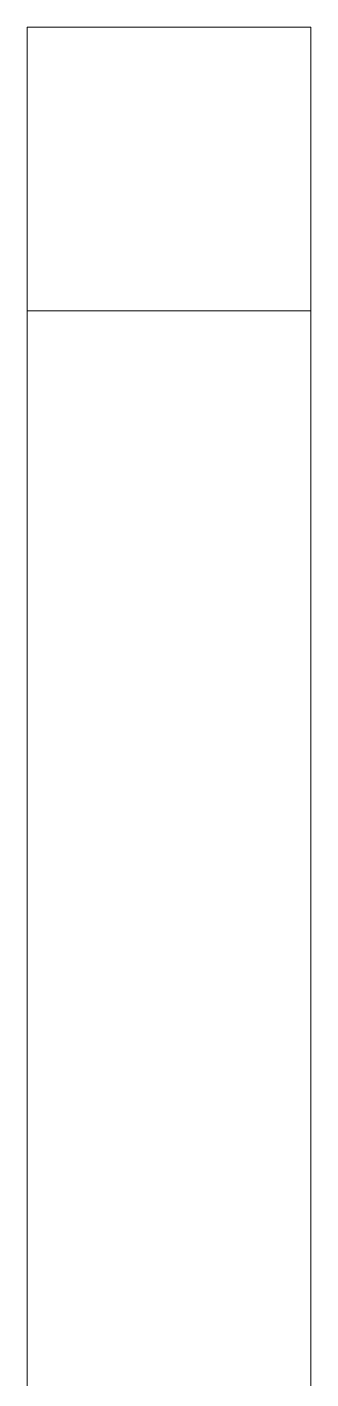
# Model space of a CAD drawing. Header units: metres. Extents: x 34 to 87, y -2.3 to 19.3.
# Drawn here: x 56.227 to 56.377, y 3.085 to 3.8 of the extents above; entities that cross this region are included whole.
import ezdxf

# ---------------------------------------------------------------- set-up
doc = ezdxf.new("R2010")
doc.units = ezdxf.units.M
doc.layers.add('A-DETL', color=7, linetype='Continuous', lineweight=5)
doc.layers.add('S-BEAM', color=7, linetype='Continuous', lineweight=5)

# ---------------------------------------------------------------- blocks, each defined once
blk = doc.blocks.new('IFC_ifc-3-BB')
at = {"layer": 'S-BEAM', "color": 253, "lineweight": 18, "true_color": 0xaaaaaa}
for p, q in [((44.08262, 3.8), (43.93262, 3.8)), ((43.93262, 3.8), (43.93262, 3.65)), ((44.08262, 3.65), (44.08262, 3.8)), ((43.93262, 3.65), (44.08262, 3.65))]:
    blk.add_line(p, q, dxfattribs=at)

msp = doc.modelspace()

# ---------------------------------------------------------------- linework, layer by layer
at = {"layer": 'A-DETL', "color": 9, "true_color": 0xc0c0c0}
for p, q in [((56.22702, 3.05), (56.22702, 3.65)), ((56.37702, 3.05), (56.37702, 3.65))]:
    msp.add_line(p, q, dxfattribs=at)

# ---------------------------------------------------------------- block references
at = {"lineweight": 5}
msp.add_blockref('IFC_ifc-3-BB', (12.29441, 0), dxfattribs=at)

doc.saveas('drawing.dxf')
